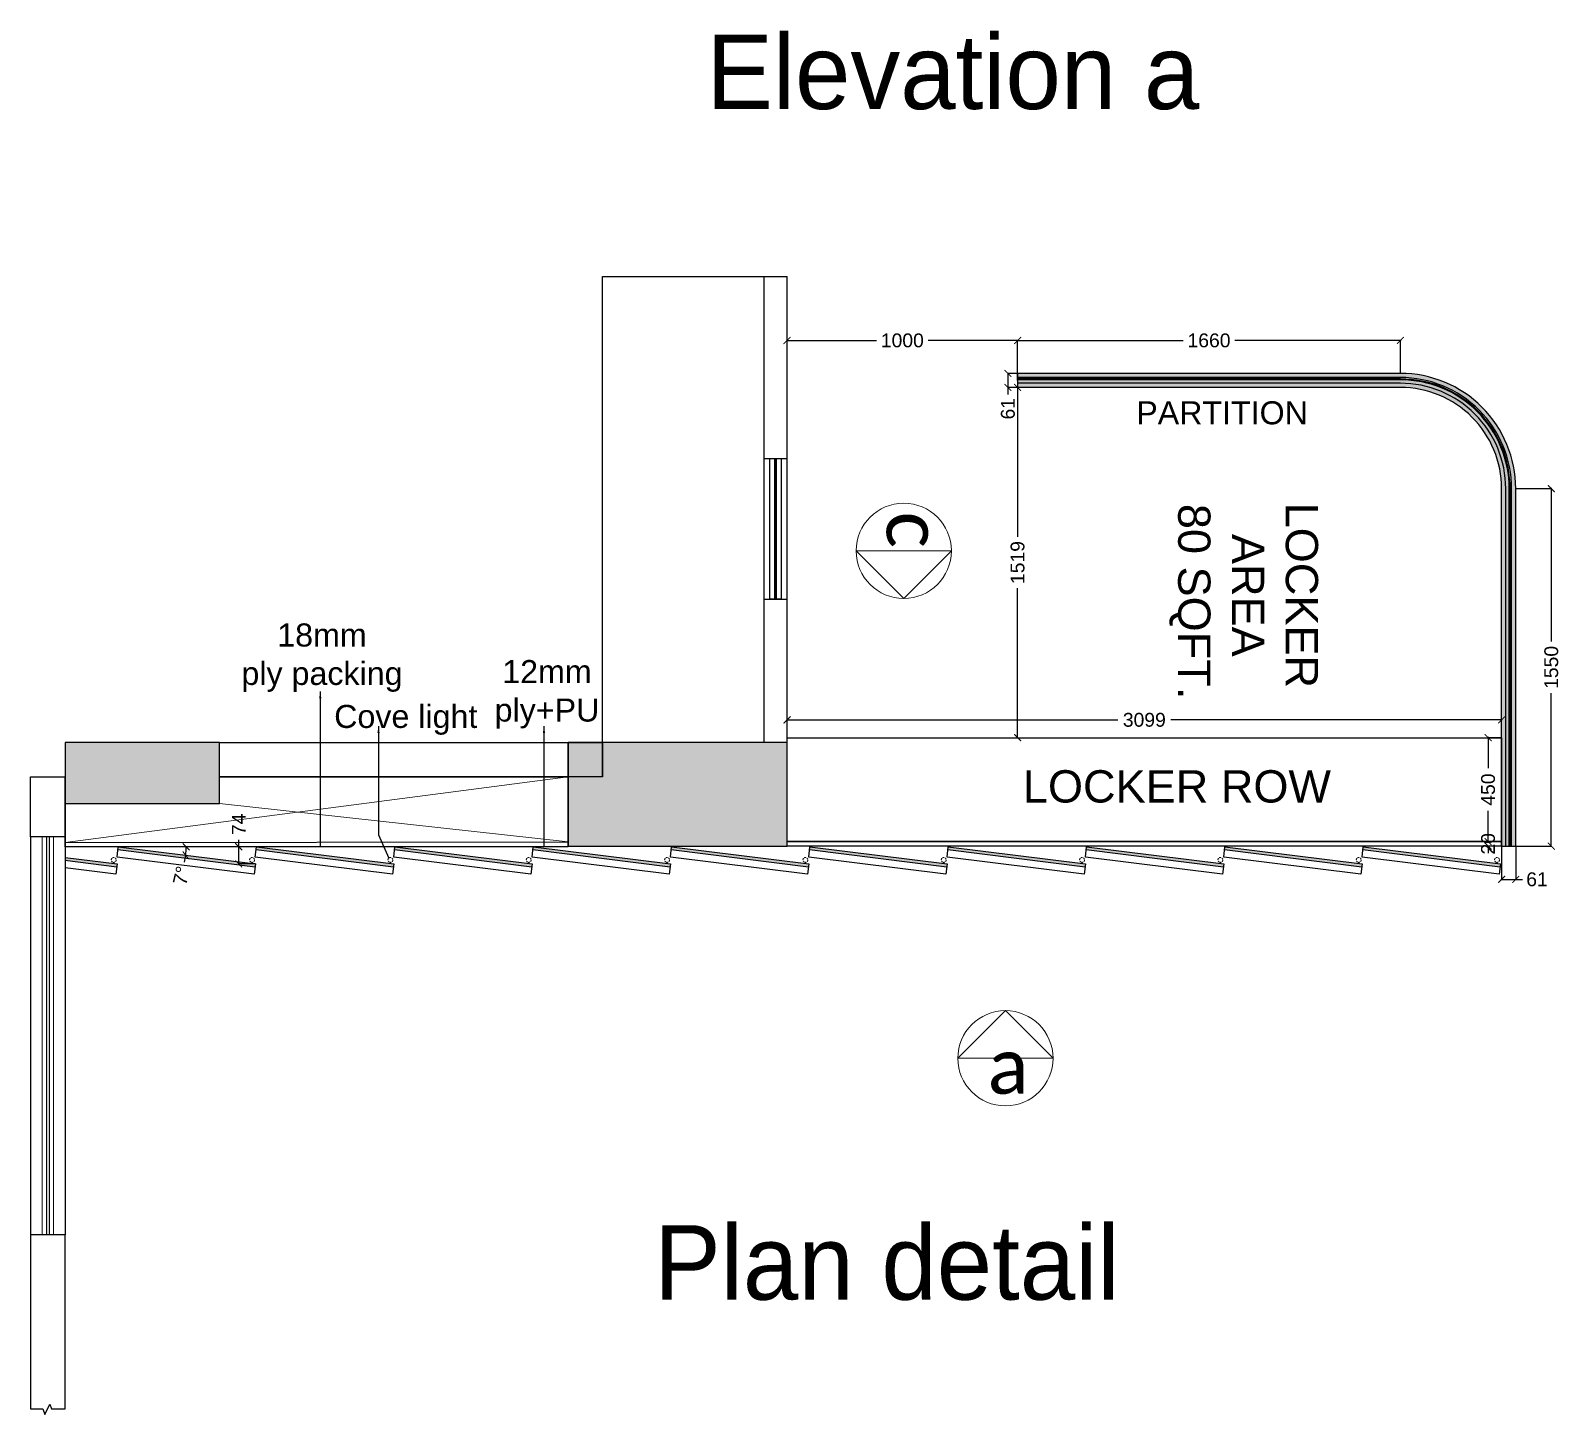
# Model space of a CAD drawing. Header units: millimetres. Extents: x 1464389 to 1998638, y -29162 to 256806.
# Drawn here: x 1602884 to 1609520, y 174900 to 180901 of the extents above; entities that cross this region are included whole.
import ezdxf

# ---------------------------------------------------------------- set-up
doc = ezdxf.new("R2010")
doc.units = ezdxf.units.MM
doc.header["$LTSCALE"] = 15
doc.header["$PDMODE"] = 35
doc.linetypes.add('CONTINOUS', pattern=[0])
doc.linetypes.add('DASHED', pattern=[0.75, 0.5, -0.25])
doc.layers.get('0').update_dxf_attribs({"lineweight": 5})
for name, color, linetype, lineweight in [('A-Hatch', 251, 'Continuous', 9), ('dimension', 1, 'Continuous', 25), ('glass', 4, 'Continuous', 18), ('Hatch', 252, 'Continuous', 15), ('I-ANNO-SYMB', 6, 'Continuous', 20), ('wall', 50, 'Continuous', 30)]:
    doc.layers.add(name, color=color, linetype=linetype, lineweight=lineweight)
for name, color, linetype in [('A-WNDW', 4, 'Continuous'), ('GFC Walls', 14, 'Continuous'), ('S-col-3', 3, 'Continuous'), ('Text', 250, 'Continuous'), ('Walls & Columns', 7, 'Continuous')]:
    doc.layers.add(name, color=color, linetype=linetype)
for name, color, linetype, lineweight, true_color in [('Furnitures', 7, 'Continuous', 25, 0x753b00), ('Lighting', 7, 'DASHED', 9, 0xff870f), ('Panelling', 7, 'Continuous', 25, 0x753b00)]:
    doc.layers.add(name, color=color, linetype=linetype, lineweight=lineweight, true_color=true_color)
doc.layers.add('TEXTS', color=7, linetype='Continuous', true_color=0x636466)
doc.styles.add('ARIAL', font='arial.ttf')
doc.styles.add('ELEVATION', font='calibri.ttf', dxfattribs={"height": 0.2})
doc.dimstyles.new('SC-25', dxfattribs={"dimtxt": 60, "dimasz": 30, "dimexe": 0, "dimexo": 0, "dimgap": 25, "dimtad": 0, "dimdec": 0, "dimzin": 0, "dimdsep": 46, "dimtxsty": 'ARIAL', "dimblk": 'ARCHTICK', "dimcen": 0.09, "dimdle": 3, "dimclrd": 251, "dimclre": 251, "dimclrt": 1, "dimadec": 0, "dimazin": 0, "dimtfac": 1, "dimtdec": 0, "dimtofl": 0, "dimtmove": 0, "dimatfit": 2, "dimfxl": 100, "dimtolj": 1, "dimtzin": 0, "dimarcsym": 0})

# ---------------------------------------------------------------- blocks, each defined once
blk = doc.blocks.new('_ArchTick')
at = {"color": 0, "linetype": 'ByBlock', "const_width": 0.15}
blk.add_lwpolyline([(-0.5, -0.5), (0.5, 0.5)], dxfattribs=at)
blk = doc.blocks.new('*D1525')
at = {"layer": 'Defpoints', "color": 0, "transparency": 16777216}
for p in [(1609325.7, 178914.7), (1609480.2, 178914.7), (1609325.7, 177364.4)]:
    blk.add_point(p, dxfattribs=at)
at = {"layer": 'wall', "color": 251, "lineweight": -2, "transparency": 16777216}
for p, q in [((1609325.7, 178914.7), (1609480.2, 178914.7)), ((1609480.2, 178917.7), (1609480.2, 178251.2)), ((1609480.2, 177361.4), (1609480.2, 178027.9)), ((1609325.7, 177364.4), (1609480.2, 177364.4))]:
    blk.add_line(p, q, dxfattribs=at)
at = {"layer": 'wall', "color": 251, "lineweight": -2, "transparency": 16777216, "xscale": 30, "yscale": 30, "zscale": 30}
for p, rotation in [((1609480.2, 178914.7), 90), ((1609480.2, 177364.4), 270)]:
    blk.add_blockref('_ArchTick', p, dxfattribs=dict(at, rotation=rotation))
at = {"layer": 'wall', "color": 1, "transparency": 16777216, "insert": (1609480.2, 178139.5), "char_height": 60, "attachment_point": 5, "rotation": 90, "style": 'ARIAL'}
blk.add_mtext('\\A1;1550', dxfattribs=at)
blk = doc.blocks.new('*D1526')
at = {"layer": 'Defpoints', "color": 0, "transparency": 16777216}
for p in [(1607165.3, 179557.3), (1607165.3, 179414.7), (1608825.7, 179414.7)]:
    blk.add_point(p, dxfattribs=at)
at = {"layer": 'wall', "color": 251, "lineweight": -2, "transparency": 16777216}
for p, q in [((1607162.3, 179557.3), (1607883.8, 179557.3)), ((1607165.3, 179414.7), (1607165.3, 179557.3)), ((1608828.7, 179557.3), (1608107.1, 179557.3)), ((1608825.7, 179414.7), (1608825.7, 179557.3))]:
    blk.add_line(p, q, dxfattribs=at)
at = {"layer": 'wall', "color": 251, "lineweight": -2, "transparency": 16777216, "xscale": 30, "yscale": 30, "zscale": 30, "rotation": 180}
blk.add_blockref('_ArchTick', (1607165.3, 179557.3), dxfattribs=at)
at = {"layer": 'wall', "color": 251, "lineweight": -2, "transparency": 16777216, "xscale": 30, "yscale": 30, "zscale": 30}
blk.add_blockref('_ArchTick', (1608825.7, 179557.3), dxfattribs=at)
at = {"layer": 'wall', "color": 1, "transparency": 16777216, "insert": (1607995.5, 179557.3), "char_height": 60, "attachment_point": 5, "style": 'ARIAL'}
blk.add_mtext('\\A1;1660', dxfattribs=at)
blk = doc.blocks.new('*D1527')
at = {"layer": 'Defpoints', "color": 0, "transparency": 16777216}
for p in [(1609264.7, 177364.4), (1609325.7, 177364.4), (1609325.7, 177220.2)]:
    blk.add_point(p, dxfattribs=at)
at = {"layer": 'Furnitures', "color": 251, "lineweight": -2, "transparency": 16777216}
for p, q in [((1609264.7, 177364.4), (1609264.7, 177220.2)), ((1609325.7, 177364.4), (1609325.7, 177220.2)), ((1609261.7, 177220.2), (1609325.7, 177220.2)), ((1609325.7, 177220.2), (1609355.7, 177220.2))]:
    blk.add_line(p, q, dxfattribs=at)
at = {"layer": 'Furnitures', "color": 251, "lineweight": -2, "transparency": 16777216, "xscale": 30, "yscale": 30, "zscale": 30, "rotation": 180}
blk.add_blockref('_ArchTick', (1609264.7, 177220.2), dxfattribs=at)
at = {"layer": 'Furnitures', "color": 251, "lineweight": -2, "transparency": 16777216, "xscale": 30, "yscale": 30, "zscale": 30}
blk.add_blockref('_ArchTick', (1609325.7, 177220.2), dxfattribs=at)
at = {"layer": 'Furnitures', "color": 1, "transparency": 16777216, "insert": (1609418, 177220.2), "char_height": 60, "attachment_point": 5, "style": 'ARIAL'}
blk.add_mtext('\\A1;61', dxfattribs=at)
blk = doc.blocks.new('*D1528')
at = {"layer": 'Defpoints', "color": 0, "ltscale": 0.25, "transparency": 16777216}
for p in [(1607123.3, 179353.7), (1607165.3, 179414.7), (1607165.3, 179353.7)]:
    blk.add_point(p, dxfattribs=at)
at = {"layer": 'dimension', "color": 251, "lineweight": -2, "ltscale": 0.25, "transparency": 16777216}
for p, q in [((1607123.3, 179417.7), (1607123.3, 179353.7)), ((1607165.3, 179414.7), (1607123.3, 179414.7)), ((1607165.3, 179353.7), (1607123.3, 179353.7)), ((1607123.3, 179353.7), (1607123.3, 179323.7))]:
    blk.add_line(p, q, dxfattribs=at)
at = {"layer": 'dimension', "color": 251, "lineweight": -2, "ltscale": 0.25, "transparency": 16777216, "xscale": 30, "yscale": 30, "zscale": 30}
for p, rotation in [((1607123.3, 179414.7), 90), ((1607123.3, 179353.7), 270)]:
    blk.add_blockref('_ArchTick', p, dxfattribs=dict(at, rotation=rotation))
at = {"layer": 'dimension', "color": 1, "ltscale": 0.25, "transparency": 16777216, "insert": (1607123.3, 179261.3), "char_height": 60, "attachment_point": 5, "rotation": 90, "style": 'ARIAL'}
blk.add_mtext('\\A1;61', dxfattribs=at)
blk = doc.blocks.new('*D2105')
at = {"layer": 'Defpoints', "color": 0, "ltscale": 0.25, "transparency": 16777216}
for p in [(1609264.6, 177911.8), (1606165.3, 177834.7), (1609264.6, 177834.7)]:
    blk.add_point(p, dxfattribs=at)
at = {"layer": 'dimension', "color": 251, "lineweight": -2, "ltscale": 0.25, "transparency": 16777216}
for p, q in [((1606162.3, 177911.8), (1607600.3, 177911.8)), ((1606165.3, 177834.7), (1606165.3, 177911.8)), ((1609267.6, 177911.8), (1607829.6, 177911.8)), ((1609264.6, 177834.7), (1609264.6, 177911.8))]:
    blk.add_line(p, q, dxfattribs=at)
at = {"layer": 'dimension', "color": 251, "lineweight": -2, "ltscale": 0.25, "transparency": 16777216, "xscale": 30, "yscale": 30, "zscale": 30, "rotation": 180}
blk.add_blockref('_ArchTick', (1606165.3, 177911.8), dxfattribs=at)
at = {"layer": 'dimension', "color": 251, "lineweight": -2, "ltscale": 0.25, "transparency": 16777216, "xscale": 30, "yscale": 30, "zscale": 30}
blk.add_blockref('_ArchTick', (1609264.6, 177911.8), dxfattribs=at)
at = {"layer": 'dimension', "color": 1, "ltscale": 0.25, "transparency": 16777216, "insert": (1607714.9, 177911.8), "char_height": 60, "attachment_point": 5, "style": 'ARIAL'}
blk.add_mtext('\\A1;3099', dxfattribs=at)
blk = doc.blocks.new('*D2106')
at = {"layer": 'Defpoints', "color": 0, "ltscale": 0.25, "transparency": 16777216}
for p in [(1606165.3, 179557.3), (1606165.3, 179384.2), (1607165.3, 179384.2)]:
    blk.add_point(p, dxfattribs=at)
at = {"layer": 'dimension', "color": 251, "lineweight": -2, "ltscale": 0.25, "transparency": 16777216}
for p, q in [((1606162.3, 179557.3), (1606553.6, 179557.3)), ((1606165.3, 179384.2), (1606165.3, 179557.3)), ((1607168.3, 179557.3), (1606777, 179557.3)), ((1607165.3, 179384.2), (1607165.3, 179557.3))]:
    blk.add_line(p, q, dxfattribs=at)
at = {"layer": 'dimension', "color": 251, "lineweight": -2, "ltscale": 0.25, "transparency": 16777216, "xscale": 30, "yscale": 30, "zscale": 30, "rotation": 180}
blk.add_blockref('_ArchTick', (1606165.3, 179557.3), dxfattribs=at)
at = {"layer": 'dimension', "color": 251, "lineweight": -2, "ltscale": 0.25, "transparency": 16777216, "xscale": 30, "yscale": 30, "zscale": 30}
blk.add_blockref('_ArchTick', (1607165.3, 179557.3), dxfattribs=at)
at = {"layer": 'dimension', "color": 1, "ltscale": 0.25, "transparency": 16777216, "insert": (1606665.3, 179557.3), "char_height": 60, "attachment_point": 5, "style": 'ARIAL'}
blk.add_mtext('\\A1;1000', dxfattribs=at)
blk = doc.blocks.new('*D2107')
at = {"layer": 'Defpoints', "color": 0, "ltscale": 0.25, "transparency": 16777216}
for p in [(1609264.6, 177834.7), (1609206, 177384.4), (1609264.7, 177384.4)]:
    blk.add_point(p, dxfattribs=at)
at = {"layer": 'dimension', "color": 251, "lineweight": -2, "ltscale": 0.25, "transparency": 16777216}
for p, q in [((1609206, 177837.7), (1609206, 177702)), ((1609264.6, 177834.7), (1609206, 177834.7)), ((1609206, 177381.4), (1609206, 177517.2)), ((1609264.7, 177384.4), (1609206, 177384.4))]:
    blk.add_line(p, q, dxfattribs=at)
at = {"layer": 'dimension', "color": 251, "lineweight": -2, "ltscale": 0.25, "transparency": 16777216, "xscale": 30, "yscale": 30, "zscale": 30}
for p, rotation in [((1609206, 177834.7), 90), ((1609206, 177384.4), 270)]:
    blk.add_blockref('_ArchTick', p, dxfattribs=dict(at, rotation=rotation))
at = {"layer": 'dimension', "color": 1, "ltscale": 0.25, "transparency": 16777216, "insert": (1609206, 177609.6), "char_height": 60, "attachment_point": 5, "rotation": 90, "style": 'ARIAL'}
blk.add_mtext('\\A1;450', dxfattribs=at)
blk = doc.blocks.new('*D2108')
at = {"layer": 'Defpoints', "color": 0, "ltscale": 0.25, "transparency": 16777216}
for p in [(1609206, 177364.4), (1609264.7, 177384.4), (1609264.7, 177364.4)]:
    blk.add_point(p, dxfattribs=at)
at = {"layer": 'dimension', "color": 251, "lineweight": -2, "ltscale": 0.25, "transparency": 16777216}
for p, q in [((1609206, 177384.4), (1609206, 177414.4)), ((1609264.7, 177384.4), (1609206, 177384.4)), ((1609264.7, 177364.4), (1609206, 177364.4)), ((1609206, 177364.4), (1609206, 177334.4))]:
    blk.add_line(p, q, dxfattribs=at)
at = {"layer": 'dimension', "color": 251, "lineweight": -2, "ltscale": 0.25, "transparency": 16777216, "xscale": 30, "yscale": 30, "zscale": 30}
for p, rotation in [((1609206, 177384.4), 270), ((1609206, 177364.4), 90)]:
    blk.add_blockref('_ArchTick', p, dxfattribs=dict(at, rotation=rotation))
at = {"layer": 'dimension', "color": 1, "ltscale": 0.25, "transparency": 16777216, "insert": (1609206, 177374.4), "char_height": 60, "attachment_point": 5, "rotation": 90, "style": 'ARIAL'}
blk.add_mtext('\\A1;20', dxfattribs=at)
blk = doc.blocks.new('*D2400')
at = {"layer": 'Defpoints', "color": 0, "ltscale": 0.25, "transparency": 16777216}
for p in [(1603034.3, 177361.4), (1603264.6, 177361.4), (1603559, 177349.2), (1605215.3, 177361.4), (1603860, 177287)]:
    blk.add_point(p, dxfattribs=at)
at = {"layer": 'dimension', "color": 251, "lineweight": -2, "ltscale": 0.25, "transparency": 16777216}
for start, end in [(347.03469, 352.87401), (352.87401, 360)]:
    blk.add_arc((1603264.7, 177361.4), 294.5, start, end, dxfattribs=at)
at = {"layer": 'dimension', "color": 251, "lineweight": -2, "ltscale": 0.25, "transparency": 16777216, "xscale": 30, "yscale": 30, "zscale": 30}
for p, rotation in [((1603559.2, 177361.4), 89.99999999999937), ((1603556.9, 177324.9), 262.8740076731586)]:
    blk.add_blockref('_ArchTick', p, dxfattribs=dict(at, rotation=rotation))
at = {"layer": 'dimension', "color": 1, "ltscale": 0.25, "transparency": 16777216, "insert": (1603538.2, 177236.6), "char_height": 60, "attachment_point": 5, "rotation": 77.03469, "style": 'ARIAL'}
blk.add_mtext('\\A1;7°', dxfattribs=at)
blk = doc.blocks.new('*D2401')
at = {"layer": 'Defpoints', "color": 0, "ltscale": 0.25, "transparency": 16777216}
for p in [(1603787.1, 177361.4), (1603860, 177361.4), (1603860, 177287)]:
    blk.add_point(p, dxfattribs=at)
at = {"layer": 'dimension', "color": 251, "lineweight": -2, "ltscale": 0.25, "transparency": 16777216}
for p, q in [((1603787.1, 177361.4), (1603787.1, 177391.4)), ((1603860, 177361.4), (1603787.1, 177361.4)), ((1603787.1, 177284), (1603787.1, 177361.4)), ((1603860, 177287), (1603787.1, 177287))]:
    blk.add_line(p, q, dxfattribs=at)
at = {"layer": 'dimension', "color": 251, "lineweight": -2, "ltscale": 0.25, "transparency": 16777216, "xscale": 30, "yscale": 30, "zscale": 30}
for p, rotation in [((1603787.1, 177361.4), 90), ((1603787.1, 177287), 270)]:
    blk.add_blockref('_ArchTick', p, dxfattribs=dict(at, rotation=rotation))
at = {"layer": 'dimension', "color": 1, "ltscale": 0.25, "transparency": 16777216, "insert": (1603787.1, 177459), "char_height": 60, "attachment_point": 5, "rotation": 90, "style": 'ARIAL'}
blk.add_mtext('\\A1;74', dxfattribs=at)
blk = doc.blocks.new('*D2419')
at = {"layer": 'Defpoints', "color": 0, "ltscale": 0.25, "transparency": 16777216}
for p in [(1607165.3, 179353.7), (1607165.3, 177834.7), (1607165.3, 177834.7)]:
    blk.add_point(p, dxfattribs=at)
at = {"layer": 'dimension', "color": 251, "lineweight": -2, "ltscale": 0.25, "transparency": 16777216}
for p, q in [((1607165.3, 179356.7), (1607165.3, 178706)), ((1607165.3, 177831.7), (1607165.3, 178482.4))]:
    blk.add_line(p, q, dxfattribs=at)
at = {"layer": 'dimension', "color": 251, "lineweight": -2, "ltscale": 0.25, "transparency": 16777216, "xscale": 30, "yscale": 30, "zscale": 30}
for p, rotation in [((1607165.3, 179353.7), 90), ((1607165.3, 177834.7), 270)]:
    blk.add_blockref('_ArchTick', p, dxfattribs=dict(at, rotation=rotation))
at = {"layer": 'dimension', "color": 1, "ltscale": 0.25, "transparency": 16777216, "insert": (1607165.3, 178594.2), "char_height": 60, "attachment_point": 5, "rotation": 90, "style": 'ARIAL'}
blk.add_mtext('\\A1;1519', dxfattribs=at)

msp = doc.modelspace()

# ---------------------------------------------------------------- hatches: boundary and pattern name
at = {"layer": 'Hatch', "ltscale": 0.25}
h = msp.add_hatch(dxfattribs=at)
h.set_pattern_fill('ANGLE', color=256, angle=-90)
h.set_pattern_definition([(270, (1721353.0114, 1417480.433), (6.985, -1e-15), [5.08, -1.905]), (360, (1721353.0114, 1417480.433), (2e-15, 6.985), [5.08, -1.905])])
h.paths.add_polyline_path([(1609325.7, 177364.4), (1609325.7, 178159.6), (1609307.7, 178159.6), (1609307.7, 177364.4)])
h.paths.add_polyline_path([(1609282.7, 177364.4), (1609282.7, 178159.6), (1609264.7, 178159.6), (1609264.7, 177364.4)])
edge = h.paths.add_edge_path(flags=17)
edge.add_line((1609282.7, 178159.6), (1609282.7, 178914.7))
edge.add_arc((1608825.7, 178914.7), 457, 0, 90)
edge.add_line((1608825.7, 179371.7), (1607165.3, 179371.7))
edge.add_line((1607165.3, 179371.7), (1607165.3, 179353.7))
edge.add_line((1607165.3, 179353.7), (1608825.7, 179353.7))
edge.add_arc((1608825.7, 178914.7), 439, 0, 90, ccw=False)
edge.add_line((1609264.7, 178914.7), (1609264.7, 178159.6))
edge.add_line((1609264.7, 178159.6), (1609282.7, 178159.6))
edge = h.paths.add_edge_path()
edge.add_arc((1608825.7, 178914.7), 482, 0, 90, ccw=False)
edge.add_line((1609307.7, 178914.7), (1609307.7, 178159.6))
edge.add_line((1609307.7, 178159.6), (1609325.7, 178159.6))
edge.add_line((1609325.7, 178159.6), (1609325.7, 178914.7))
edge.add_arc((1608825.7, 178914.7), 500, 0, 90)
edge.add_line((1608825.7, 179414.7), (1607165.3, 179414.7))
edge.add_line((1607165.3, 179414.7), (1607165.3, 179396.7))
edge.add_line((1607165.3, 179396.7), (1608825.7, 179396.7))
at = {"layer": 'Hatch', "ltscale": 0.25, "true_color": 0xadddf7}
h = msp.add_hatch(color=141, dxfattribs=at)
h.dxf.hatch_style = 1
h.paths.add_polyline_path([(1609301.7, 177364.4), (1609301.7, 178159.6), (1609297.7, 178159.6), (1609297.7, 177364.4)])
edge = h.paths.add_edge_path()
edge.add_line((1609301.7, 178159.6), (1609301.7, 178914.7))
edge.add_arc((1608825.7, 178914.7), 476, 0, 90)
edge.add_line((1608825.7, 179390.7), (1607165.3, 179390.7))
edge.add_line((1607165.3, 179390.7), (1607165.3, 179386.7))
edge.add_line((1607165.3, 179386.7), (1608825.7, 179386.7))
edge.add_arc((1608825.7, 178914.7), 472, 0, 90, ccw=False)
edge.add_line((1609297.7, 178914.7), (1609297.7, 178159.6))
edge.add_line((1609297.7, 178159.6), (1609301.7, 178159.6))
at = {"layer": 'Hatch', "ltscale": 0.25, "true_color": 0xf4ee51}
h = msp.add_hatch(color=41, dxfattribs=at)
h.dxf.hatch_style = 1
h.paths.add_polyline_path([(1609297.7, 177364.4), (1609297.7, 178159.6), (1609282.7, 178159.6), (1609282.7, 177364.4)])
edge = h.paths.add_edge_path()
edge.add_line((1607165.3, 179386.7), (1607165.3, 179371.7))
edge.add_line((1607165.3, 179371.7), (1608825.7, 179371.7))
edge.add_arc((1608825.7, 178914.7), 457, 0, 90, ccw=False)
edge.add_line((1609282.7, 178914.7), (1609282.7, 178159.6))
edge.add_line((1609282.7, 178159.6), (1609297.7, 178159.6))
edge.add_line((1609297.7, 178159.6), (1609297.7, 178914.7))
edge.add_arc((1608825.7, 178914.7), 472, 0, 90)
edge.add_line((1608825.7, 179386.7), (1607165.3, 179386.7))
at = {"layer": 'Hatch', "ltscale": 0.25}
h = msp.add_hatch(color=4, dxfattribs=at)
h.dxf.hatch_style = 1
h.paths.add_polyline_path([(1602966.3, 177404.4), (1602952.8, 177404.4), (1602952.8, 175678.4), (1602966.3, 175678.4)])
at = {"layer": 'S-col-3', "ltscale": 0.25}
h = msp.add_hatch(color=1, dxfattribs=at)
h.dxf.hatch_style = 1
h.paths.add_polyline_path([(1603704.3, 177814.4), (1603034.3, 177814.4), (1603034.3, 177549.4), (1603704.3, 177549.4)])
at = {"layer": 'S-col-3'}
h = msp.add_hatch(color=1, dxfattribs=at)
h.dxf.hatch_style = 1
h.paths.add_polyline_path([(1606165.3, 177364.4), (1606165.3, 177814.4), (1605365.3, 177814.4), (1605365.3, 177664.4), (1605215.3, 177664.4), (1605215.3, 177364.4)])
h.paths.add_polyline_path([(1605365.3, 177664.4), (1605365.3, 177814.4), (1605215.3, 177814.4), (1605215.3, 177664.4)], flags=17)
at = {"layer": 'S-col-3', "ltscale": 0.25, "true_color": 0x636466}
h = msp.add_hatch(color=251, dxfattribs=at)
h.dxf.hatch_style = 1
h.paths.add_polyline_path([(1603260.1, 177287), (1603034.3, 177315.2), (1603034.3, 177303.1), (1603258.6, 177275.1)])
h = msp.add_hatch(color=251, dxfattribs=at)
h.dxf.hatch_style = 1
h.paths.add_polyline_path([(1603264.7, 177361.4), (1603264.6, 177361.4), (1603263.1, 177349.5), (1603858.5, 177275.1), (1603860, 177287)])
h = msp.add_hatch(color=251, dxfattribs=at)
h.dxf.hatch_style = 1
h.paths.add_polyline_path([(1603864.7, 177361.4), (1603864.5, 177361.4), (1603863, 177349.5), (1604458.5, 177275.1), (1604459.9, 177287)])
h = msp.add_hatch(color=251, dxfattribs=at)
h.dxf.hatch_style = 1
h.paths.add_polyline_path([(1604464.7, 177361.4), (1604464.6, 177361.4), (1604463.1, 177349.5), (1605058.5, 177275.1), (1605060, 177287)])
h = msp.add_hatch(color=251, dxfattribs=at)
h.dxf.hatch_style = 1
h.paths.add_polyline_path([(1605064.7, 177361.4), (1605064.6, 177361.4), (1605063.1, 177349.5), (1605658.5, 177275.1), (1605660, 177287)])
h = msp.add_hatch(color=251, dxfattribs=at)
h.dxf.hatch_style = 1
h.paths.add_polyline_path([(1605664.6, 177361.4), (1605663.1, 177349.5), (1606258.5, 177275.1), (1606260, 177287)])
h.paths.add_polyline_path([(1606264.6, 177361.4), (1606263.1, 177349.5), (1606858.5, 177275.1), (1606860, 177287)])
h.paths.add_polyline_path([(1606864.6, 177361.4), (1606863.1, 177349.5), (1607458.5, 177275.1), (1607460, 177287)])
h.paths.add_polyline_path([(1607464.6, 177361.4), (1607463.1, 177349.5), (1608058.5, 177275.1), (1608060, 177287)])
h.paths.add_polyline_path([(1608064.6, 177361.4), (1608063.1, 177349.5), (1608658.5, 177275.1), (1608660, 177287)])
h.paths.add_polyline_path([(1608664.6, 177361.4), (1608663.1, 177349.5), (1609258.5, 177275.1), (1609260, 177287)])

# ---------------------------------------------------------------- linework, layer by layer
at = {"layer": 'A-Hatch', "ltscale": 0.25}
for p, q in [((1603034.3, 177379.4), (1605215.3, 177664.4)), ((1605215.3, 177382.4), (1603704.3, 177549.4))]:
    msp.add_line(p, q, dxfattribs=at)
at = {"layer": 'A-WNDW', "ltscale": 0.5}
msp.add_lwpolyline([(1606140.3, 179045.4), (1606140.3, 178435.4), (1606090.3, 178435.4), (1606090.3, 179045.4)], close=True, dxfattribs=at)
at = {"layer": 'A-WNDW', "ltscale": 0.5, "const_width": 14.1}
msp.add_lwpolyline([(1606115.3, 179045.4), (1606115.3, 178435.4)], dxfattribs=at)
at = {"layer": 'Furnitures'}
for p, q in [((1603034.3, 177379.4), (1605215.3, 177382.4)), ((1603032.8, 177303.3), (1603258.6, 177275.1)), ((1603263.2, 177349.5), (1603858.5, 177275.1)), ((1603264.7, 177361.4), (1603860, 177287)), ((1603863.2, 177349.5), (1604458.5, 177275.1)), ((1604463.2, 177349.5), (1605058.5, 177275.1)), ((1605063.2, 177349.5), (1605658.5, 177275.1)), ((1605663.1, 177349.5), (1606258.5, 177275.1)), ((1606263.2, 177349.5), (1606858.5, 177275.1)), ((1606863.1, 177349.5), (1607458.5, 177275.1)), ((1607463.1, 177349.5), (1608058.5, 177275.1)), ((1608063.2, 177349.5), (1608658.5, 177275.1)), ((1608663.2, 177349.5), (1609258.5, 177275.1))]:
    msp.add_line(p, q, dxfattribs=at)
msp.add_lwpolyline([(1609264.6, 177834.7), (1609264.7, 177384.4), (1606165.3, 177384.4), (1606165.3, 177834.7)], close=True, dxfattribs=at)
for points in [[(1603704.3, 177664.4), (1605215.3, 177664.4), (1605215.3, 177361.4), (1603034.3, 177361.4), (1603034.3, 177664.4)], [(1603034.3, 177315.2), (1603260.1, 177287), (1603254.5, 177242.3), (1603034.3, 177269.9)], [(1603264.6, 177361.4), (1603860, 177287), (1603854.4, 177242.3), (1603259.1, 177316.8), (1603264.6, 177361.4)], [(1603864.6, 177361.4), (1604459.9, 177287), (1604454.4, 177242.3), (1603859, 177316.8), (1603864.5, 177361.4)], [(1604464.7, 177361.4), (1605060, 177287), (1605054.4, 177242.3), (1604459.1, 177316.8), (1604464.6, 177361.4)], [(1605064.7, 177361.4), (1605660, 177287), (1605654.4, 177242.3), (1605059.1, 177316.8), (1605064.6, 177361.4)], [(1605664.7, 177361.4), (1606260, 177287), (1606254.4, 177242.3), (1605659.1, 177316.8), (1605664.6, 177361.4)], [(1606264.7, 177361.4), (1606860, 177287), (1606854.4, 177242.3), (1606259.1, 177316.8), (1606264.6, 177361.4)], [(1606864.7, 177361.4), (1607460, 177287), (1607454.4, 177242.3), (1606859.1, 177316.8), (1606864.6, 177361.4)], [(1607464.7, 177361.4), (1608060, 177287), (1608054.4, 177242.3), (1607459.1, 177316.8), (1607464.6, 177361.4)], [(1608064.7, 177361.4), (1608660, 177287), (1608654.4, 177242.3), (1608059.1, 177316.8), (1608064.6, 177361.4)], [(1608664.7, 177361.4), (1609260, 177287), (1609254.4, 177242.3), (1608659.1, 177316.8), (1608664.6, 177361.4)]]:
    msp.add_lwpolyline(points, dxfattribs=at)
at = {"layer": 'Furnitures', "ltscale": 0.25}
msp.add_lwpolyline([(1609264.7, 177384.4), (1609264.7, 177364.4), (1606165.3, 177364.5), (1606165.3, 177384.5)], close=True, dxfattribs=at)
at = {"layer": 'GFC Walls'}
for p, q in [((1605365.3, 177664.4), (1605365.3, 179835.4)), ((1605365.3, 179835.4), (1606165.3, 179835.4)), ((1606065.3, 177814.4), (1606065.3, 179835.4)), ((1606165.3, 177814.4), (1606165.3, 179835.4)), ((1606065.3, 179045.4), (1606165.3, 179045.4)), ((1606065.3, 178435.4), (1606165.3, 178435.4)), ((1605215.3, 177364.4), (1605215.3, 177814.4)), ((1602884.3, 177404.4), (1602884.3, 175678.4)), ((1603034.3, 177404.4), (1603034.3, 175678.4)), ((1602937.8, 174923.4), (1602946.1, 174899.8)), ((1602946.1, 174899.8), (1602967.2, 174944.2)), ((1602967.2, 174944.2), (1602974.9, 174923.4))]:
    msp.add_line(p, q, dxfattribs=at)
for points in [[(1603704.3, 177814.4), (1603034.3, 177814.4), (1603034.3, 177549.4), (1603704.3, 177549.4)], [(1605365.3, 177664.4), (1603704.3, 177664.4), (1603704.3, 177814.4), (1605365.3, 177814.4)], [(1602884.3, 177664.4), (1603034.3, 177664.4), (1603034.3, 177404.4), (1602884.3, 177404.4)]]:
    msp.add_lwpolyline(points, close=True, dxfattribs=at)
for points in [[(1605215.3, 177814.4), (1605215.3, 177364.4), (1606165.3, 177364.4), (1606165.3, 177814.4), (1605215.3, 177814.4)], [(1602974.9, 174923.4), (1603034.3, 174923.4), (1603034.3, 175678.4), (1602884.3, 175678.4), (1602884.3, 174923.4), (1602937.8, 174923.4)]]:
    msp.add_lwpolyline(points, dxfattribs=at)
at = {"layer": 'glass', "ltscale": 0.25}
for points in [[(1602934.3, 177404.4), (1602984.3, 177404.4), (1602984.3, 175678.4), (1602934.3, 175678.4)], [(1602952.8, 177404.4), (1602966.3, 177404.4), (1602966.3, 175678.4), (1602952.8, 175678.4)]]:
    msp.add_lwpolyline(points, close=True, dxfattribs=at)
at = {"layer": 'I-ANNO-SYMB'}
for p, q in [((1606877.9, 178645, -1996036.8), (1606464.9, 178645, -1996036.8)), ((1606464.9, 178645, -1996036.8), (1606671.4, 178438.5, -1996036.8)), ((1606671.4, 178438.5, -1996036.8), (1606877.9, 178645, -1996036.8)), ((1606906.1, 176444.6, -1996036.8), (1607112.6, 176651.2, -1996036.8)), ((1607112.6, 176651.2, -1996036.8), (1607319.2, 176444.6, -1996036.8)), ((1607319.2, 176444.6, -1996036.8), (1606906.1, 176444.6, -1996036.8))]:
    msp.add_line(p, q, dxfattribs=at)
for centre in [(1606671.4, 178645, -1996036.8), (1607112.6, 176444.6, -1996036.8)]:
    msp.add_circle(centre, 206.5, dxfattribs=at)
at = {"layer": 'Lighting'}
for centre in [(1603244.8, 177304.5), (1603844.8, 177304.5), (1604444.9, 177304.5), (1605044.9, 177304.5), (1605644.9, 177304.5), (1606244.9, 177304.5), (1606844.9, 177304.5), (1607444.9, 177304.5), (1608044.9, 177304.5), (1608644.9, 177304.5), (1609244.7, 177304.5)]:
    msp.add_circle(centre, 10.6, dxfattribs=at)
at = {"layer": 'Panelling'}
for p, q in [((1607165.3, 179414.7), (1607165.3, 179353.7)), ((1609264.7, 177364.4), (1609325.7, 177364.4))]:
    msp.add_line(p, q, dxfattribs=at)
for points in [[(1609325.7, 177364.4), (1609325.7, 178914.7, 0.414214), (1608825.7, 179414.7), (1607165.3, 179414.7)], [(1609307.7, 177364.4), (1609307.7, 178914.7, 0.414214), (1608825.7, 179396.7), (1607165.3, 179396.7)], [(1609301.7, 177364.4), (1609301.7, 178914.7, 0.414214), (1608825.7, 179390.7), (1607165.3, 179390.7)], [(1609297.7, 177364.4), (1609297.7, 178914.7, 0.414214), (1608825.7, 179386.7), (1607165.3, 179386.7)], [(1609282.7, 177364.4), (1609282.7, 178914.7, 0.414214), (1608825.7, 179371.7), (1607165.3, 179371.7)], [(1609264.7, 177364.4), (1609264.7, 178914.7, 0.414214), (1608825.7, 179353.7), (1607165.3, 179353.7)]]:
    msp.add_lwpolyline(points, format="xyb", dxfattribs=at)

# ---------------------------------------------------------------- texts
at = {"linetype": 'CONTINOUS', "insert": (1606836.8, 178657.4, -1445308.2), "char_height": 239.3, "attachment_point": 3, "rotation": 270, "style": 'ELEVATION'}
msp.add_mtext_dynamic_manual_height_columns('c', width=2149.985, gutter_width=0.598, heights=[0], dxfattribs=at)
at = {"linetype": 'CONTINOUS', "insert": (1607034.9, 176529.7, -1445308.2), "char_height": 239.3, "attachment_point": 1, "style": 'ELEVATION'}
msp.add_mtext_dynamic_manual_height_columns('a', width=2149.985, gutter_width=0.598, heights=[0], dxfattribs=at)
at = {"layer": 'Text', "attachment_point": 3, "style": 'ARIAL'}
for s, insert, char_height, width in [('\\pxqc;PARTITION', (1608814, 179293.6), 99.882, 1523.787), ('\\pxqc;18mm \\Pply packing ', (1605577.5, 178330), 100, 2858.77), ('\\pxqc;12mm \\Pply+PU', (1606553.4, 178171.3), 100, 2858.77), ('\\pxqc;Cove light', (1605940.9, 177976.9), 100, 2858.77)]:
    msp.add_mtext(s, dxfattribs=dict(at, insert=insert, char_height=char_height, width=width))
at = {"layer": 'Text', "ltscale": 0.25, "insert": (1607823.2, 179103.5), "char_height": 140, "attachment_point": 7, "rotation": 270, "style": 'ARIAL'}
msp.add_mtext_dynamic_manual_height_columns('\\pxqc;LOCKER AREA\\P 80 SQFT.', width=1302.77, gutter_width=250, heights=[0], dxfattribs=at)
at = {"layer": 'Text', "ltscale": 0.25, "insert": (1606765.7, 177551.5), "char_height": 140, "attachment_point": 7, "style": 'ARIAL'}
msp.add_mtext_dynamic_manual_height_columns('\\pxqc;LOCKER ROW', width=2181.348, gutter_width=250, heights=[0], dxfattribs=at)
at = {"layer": 'Walls & Columns', "char_height": 323.097, "attachment_point": 1}
for s, insert in [('\\pxqc;Elevation a', (1604282.7, 180884)), ('\\pxqc;Plan detail', (1603996.5, 175720.4))]:
    msp.add_mtext_dynamic_manual_height_columns(s, width=5203.882, gutter_width=10.2, heights=[10.3], dxfattribs=dict(at, insert=insert))

# ---------------------------------------------------------------- dimensions: what is measured, and where the dimension line sits
at = {"layer": 'dimension', "ltscale": 0.25}
for base, p1, p2, picture, middle in [((1606165.3, 179557.3), (1607165.3, 179384.2), (1606165.3, 179384.2), '*D2106', (1606665.3, 179557.3)), ((1609264.6, 177911.8), (1606165.3, 177834.7), (1609264.6, 177834.7), '*D2105', (1607714.9, 177911.8))]:
    dim = msp.add_linear_dim(base=base, p1=p1, p2=p2, dimstyle='SC-25', dxfattribs=at)
    dim.commit()
    dim.dimension.update_dxf_attribs({"geometry": picture, "text_midpoint": middle})
for base, p1, p2, angle, picture, middle in [((1607123.3, 179353.7), (1607165.3, 179414.7), (1607165.3, 179353.7), 270, '*D1528', (1607123.3, 179261.3)), ((1607165.3, 177834.7), (1607165.3, 179353.7), (1607165.3, 177834.7), 90, '*D2419', (1607165.3, 178594.2)), ((1609206, 177384.4), (1609264.6, 177834.7), (1609264.7, 177384.4), 270, '*D2107', (1609206, 177609.6)), ((1603787.1, 177361.4), (1603860, 177287), (1603860, 177361.4), 90, '*D2401', (1603787.1, 177459))]:
    dim = msp.add_linear_dim(base=base, p1=p1, p2=p2, angle=angle, dimstyle='SC-25', dxfattribs=at)
    dim.commit()
    dim.dimension.update_dxf_attribs({"geometry": picture, "text_midpoint": middle})
dim = msp.add_angular_dim_2l(base=(1603559, 177349.2), line1=((1603264.6, 177361.4), (1603860, 177287)), line2=((1605215.3, 177361.4), (1603034.3, 177361.4)), dimstyle='SC-25', dxfattribs=at)
dim.commit()
dim.dimension.update_dxf_attribs({"geometry": '*D2400', "text_midpoint": (1603538.2, 177236.6)})
dim = msp.add_linear_dim(base=(1609206, 177364.4), p1=(1609264.7, 177384.4), p2=(1609264.7, 177364.4), angle=270, dimstyle='SC-25', dxfattribs=at)
dim.commit()
dim.dimension.update_dxf_attribs({"geometry": '*D2108', "text_midpoint": (1609206, 177374.4), "dimtype": 160})
at = {"layer": 'Furnitures'}
dim = msp.add_linear_dim(base=(1609325.7, 177220.2), p1=(1609264.7, 177364.4), p2=(1609325.7, 177364.4), dimstyle='SC-25', dxfattribs=at)
dim.commit()
dim.dimension.update_dxf_attribs({"geometry": '*D1527', "text_midpoint": (1609418, 177220.2)})
at = {"layer": 'wall'}
dim = msp.add_linear_dim(base=(1607165.3, 179557.3), p1=(1608825.7, 179414.7), p2=(1607165.3, 179414.7), dimstyle='SC-25', dxfattribs=at)
dim.commit()
dim.dimension.update_dxf_attribs({"geometry": '*D1526', "text_midpoint": (1607995.5, 179557.3)})
dim = msp.add_linear_dim(base=(1609480.2, 178914.7), p1=(1609325.7, 177364.4), p2=(1609325.7, 178914.7), angle=270, dimstyle='SC-25', dxfattribs=at)
dim.commit()
dim.dimension.update_dxf_attribs({"geometry": '*D1525', "text_midpoint": (1609480.2, 178139.5)})

# ---------------------------------------------------------------- leaders
at = {"layer": 'TEXTS'}
for points in [[(1604140.6, 178035.5), (1604140.6, 177368.5), (1604140.6, 177363.8)], [(1604393.4, 177884.7), (1604393.4, 177412.9), (1604437.9, 177312.4)], [(1605110.9, 177884.7), (1605110.9, 177412.9), (1605110.9, 177363.2)]]:
    msp.add_leader(points, dimstyle='SC-25', override={"dimtad": 0}, dxfattribs=at)

doc.saveas('drawing.dxf')
